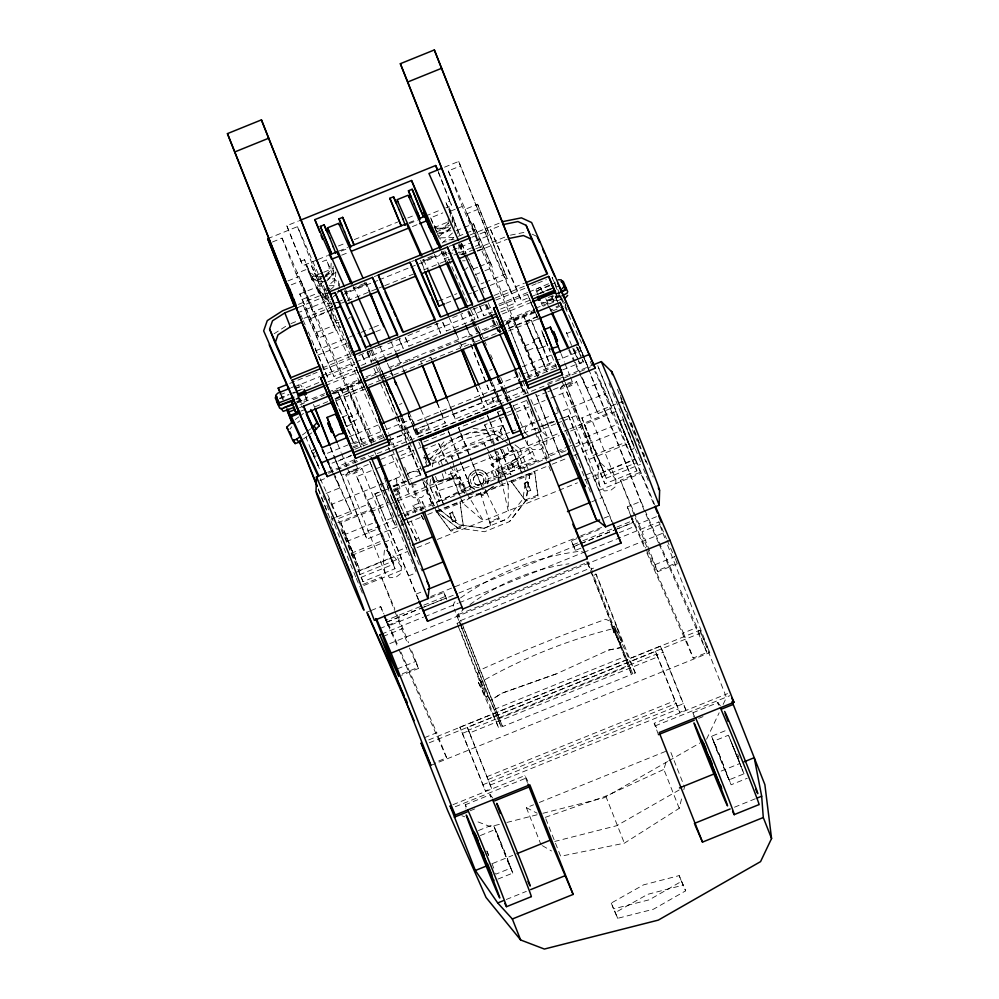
<?xml version="1.0" encoding="UTF-8"?>
<svg xmlns="http://www.w3.org/2000/svg" width="999" height="999" viewBox="0 0 999 999"><rect width="100%" height="100%" fill="white"/><g stroke="black" fill="none" stroke-linecap="round" stroke-linejoin="round"><path stroke-width="0.75" stroke-dasharray="5 3.75" d="M395.979 495.354L399.7 493.843L399.812 487.924L396.103 478.596L387.6 482.042M431.955 478.096L433.628 482.23L437.225 480.744L459.315 477.584L459.115 487.774L466.346 494.955M498.101 482.117L498.314 471.928L491.083 464.747L509.165 451.66L513.024 450.124L511.351 445.991M498.426 474.887L498.501 471.89L497.327 470.791L511.663 463.386L512.887 464.048L513.998 466.845L498.426 474.887L498.401 473.613L512.774 466.183L513.998 466.845M460.327 477.247L459.428 478.546L433.628 482.23L444.105 479.532L460.327 477.247L460.064 487.624L465.184 492.769M498.988 481.98L499.263 471.778L491.945 464.46L513.024 450.124L491.895 465.409L491.083 464.747M491.895 465.409L491.945 464.46M332.08 303.621L328.059 303.746L322.677 298.651L319.73 291.97L320.167 284.528L323.152 281.805M322.677 298.651L323.102 291.196L328.097 286.663M368.431 395.766L325.162 297.64L325.474 292.058L329.97 287.974M331.181 263.162L330.781 270.142L325.162 275.249M339.073 322.565L336.401 322.64L331.006 317.545L330.032 315.322L330.457 307.867L334.453 304.245M333.216 266.209L332.742 274.6L327.123 279.695M331.006 317.545L331.443 310.09L333.441 308.279M333.703 270.379L333.454 274.85L326.261 281.381M384.403 438.611L332.967 321.99L333.404 314.548M335.839 271.853L335.414 279.295L329.245 284.89M338.461 285.989L338.786 280.394M339.323 288.424L339.585 283.953L334.19 278.846L327.497 279.046M426.211 480.357L428.084 484.627L427.659 492.07L421.665 497.514L413.623 497.752L408.241 492.644L408.666 485.202M448.326 218.893L447.977 225.037L443.668 228.958L437.874 229.121L433.441 224.925L439.073 237.7L443.519 241.908L446.416 241.82M450.187 216.408L450.349 213.611L445.966 202.522L449.687 201.011L451.648 205.457L445.816 207.817M452.072 222.253L452.31 218.057L445.966 202.522M452.797 222.228L453.047 217.757L448.676 206.668L455.02 222.203L454.67 228.159M457.792 233.641L457.942 230.844L453.571 219.755L459.915 235.289M458.803 249.051L459.053 244.867M461.526 243.956L461.188 249.912L458.191 252.635M529.195 436.75L525.149 432.929L525.474 427.335L529.97 423.264L536.001 423.089M530.869 399.488L547.177 436.463L546.753 443.918L540.759 449.35L532.717 449.587L527.335 444.493L527.584 440.022M434.115 505.806L426.236 486.326L427.385 478.883M432.48 492.619L429.695 485.901L430.819 478.546M432.367 466.808L433.291 460.926M487.512 483.841L488.224 478.696L486.276 473.876L492.02 471.078L494.318 476.748L488.299 478.683M529.832 473.588L526.073 500.337L509.453 521.628L484.503 531.743L457.654 528.009L436.363 511.376L434.677 507.205L436.463 511.363L457.754 527.984M529.92 473.563L526.173 500.324L509.552 521.615M556.805 368.381L549.487 350.112L549.974 347.764M449.45 513.936L452.597 511.925L456.081 520.616L452.647 521.715L449.45 513.936L452.597 511.925M524.138 483.741L527.285 481.73L530.756 490.422L527.335 491.508L524.138 483.741L527.285 481.73M545.841 818.793L560.651 856.268L624.375 843.181L679.233 808.316L682.042 796.902M683.803 789.772L684.502 786.925L669.792 749.7M679.233 808.316L663.86 769.392L666.832 759.552M453.109 606.218L454.345 602.31L459.303 598.788M307.417 396.915L306.88 398.439L304.633 399.887L297.078 402.934M297.352 402.172L304.133 399.425L306.131 397.315L307.055 401.723L298.664 405.494M549.662 285.801L538.811 290.185L536.825 292.307L536.326 289.011L551.498 282.48M498.663 440.934L497.352 438.149L502.984 425.312L460.989 435.664L426.261 455.869M706.58 739.21L719.155 712.786M723.126 704.445L726.435 697.489L699.924 630.257L426.835 740.684M428.496 459.165L462.375 439.448L500.437 430.07L502.984 425.312L510.789 444.617M430.082 459.565L445.791 439.448M433.191 460.939L448.813 441.046L472.09 431.605L497.152 435.102L502.997 439.66L497.052 435.114M289.91 429.17L291.72 426.848M345.804 474.925C349.712 470.654 356.156 468.181 361.925 468.406L401.273 566.608L401.248 573.139L396.228 577.047L389.847 577.747L385.139 573.139L345.804 474.925C351.561 475.149 358.017 472.677 361.925 468.406M347.265 467.807L349.525 473.426L353.446 470.829L358.204 469.905L355.956 464.298M358.204 469.905L354.283 472.502L349.525 473.426M560.402 388.149C564.31 383.866 570.766 381.393 576.535 381.618L615.871 479.832L615.859 486.363L610.839 490.259L604.457 490.971L599.75 486.351L560.402 388.149C566.171 388.361 572.627 385.889 576.535 381.618M561.875 381.019L564.123 386.638L568.044 384.041L572.814 383.129L570.554 377.51M572.814 383.129L568.881 385.714L564.123 386.638M542.157 332.143L549.487 350.112L550.561 348.951M325.649 276.136L328.883 273.202L329.233 267.058L326.436 259.952L321.016 262.138M330.219 289.897L334.528 285.989L334.877 279.845L326.436 259.952M333.167 296.84L336.163 294.118M337.15 293.207L339.148 291.396M448.738 223.014L443.131 228.109L434.078 228.371M348.439 318.781L350.437 316.97M439.248 236.363L445.242 230.931L451.948 230.732M450.699 227.46L445.092 232.555L437.55 232.779M450.487 228.559L445.354 233.217L437.075 233.466M452.447 233.004L447.315 237.662L439.036 237.912M442.195 243.032L448.176 237.6L454.882 237.4M451.461 239.785L453.608 237.824M465.546 269.305L467.544 267.495M406.381 475.499L410.876 471.416L416.908 471.241L420.954 475.062L400.874 429.558M492.32 486.863L484.228 493.494L494.355 485.776M466.595 492.932L483.416 520.841L462.749 503.196L452.522 477.784L456.106 474.875L454.607 468.843M510.889 462.225L528.471 449.25L532.529 451.461L536.238 460.801L514.772 468.007L512.749 466.895L510.889 462.225L512.912 463.336L514.772 468.007M295.267 419.48L298.801 416.883M299.975 416.021L303.509 413.424M297.602 422.527L299.95 420.804M302.435 434.94L305.956 432.342M307.143 431.481L310.664 428.883M303.584 438.848L307.118 436.251M308.291 435.389L311.825 432.792M460.539 597.902C495.804 572.727 537.837 556.393 580.869 551.136L584.602 553.034M274.076 333.778L288.099 324.762M537.375 294.505L550.749 288.561M512.912 463.336L532.529 451.461M667.557 761.538L604.32 797.714L539.847 814.073M668.905 760.763L699.849 743.056M679.183 789.972L616.67 825.723L554.707 841.458M679.195 875.599L681.48 881.38L649.325 899.774L613.498 908.865L611.226 903.084L643.456 884.902L679.195 875.599L685.651 890.833L653.496 909.215L617.669 918.318L613.498 908.865M430.994 459.702L438.399 461.988L466.296 446.091L497.352 438.149M617.669 918.318L615.384 912.537L647.627 894.355L683.366 885.052M512.887 464.048L498.226 471.615L497.327 470.791M519.705 457.342L516.046 459.128L519.842 468.506L523.726 467.27M436.488 502.547L440.022 500.786L436.238 491.408L432.417 492.632M470.317 485.951L464.647 488.748L462.35 483.066L468.369 481.131L470.317 485.951L474.35 489.16M545.267 817.344L605.794 796.153L663.86 769.392M593.781 575.249L596.266 574.238L635.264 672.951L632.779 673.95L621.853 647.315L608.466 650.112L556.043 674L501.773 693.256L490.359 700.499L501.286 727.135L498.801 728.134L477.884 681.256L480.369 680.257L494.28 709.39L501.286 727.135M512.749 466.895L532.192 458.578L536.238 460.801M316.82 259.99L302.784 265.659L286.8 225.712L298.364 221.041M267.682 238.686L297.452 226.648L333.279 307.892M444.543 167.17L458.716 161.438L488.286 235.764L471.041 242.732M272.402 242.02L282.043 238.124L298.963 276.473L312.987 311.975L330.357 304.945M459.165 252.859L479.208 244.755L462.287 206.393L448.276 170.904L460.676 165.884M300.824 261.214L304.545 259.703L310.889 275.249L316.945 280.981L321.478 280.844M338.436 246.004L344.205 243.669M354.32 239.585L397.639 222.065M407.754 217.969L414.972 215.047M318.157 259.44L327.497 255.657M338.948 251.036L347.615 247.527M408.978 222.715L416.933 219.493M425.599 215.996L441.633 209.515M341.221 251.124L346.628 248.938M409.328 223.576L417.457 220.292M327.322 289.985L324.438 290.072L319.992 285.864L311.551 265.971L315.609 264.335M432.879 223.501L430.631 217.819L442.819 212.887M282.043 238.124L296.066 273.614L307.729 268.906L312.113 279.995L318.569 286.114L324.088 285.951M341.646 255.182L348.863 252.26M412.375 226.586L418.156 224.251M450.636 211.114L455.819 209.016M457.105 208.491L462.287 206.393M287.937 280.931L298.963 276.473M448.276 170.904L465.184 209.253L477.597 204.246L507.155 278.571L487.262 286.613M291.271 284.827L300.924 280.931L371.878 441.795M537 375.774L481.168 249.201L467.145 213.711L479.557 208.691M329.071 298.077L324.55 298.214L318.494 292.482L312.15 276.935L322.452 272.764M323.788 272.228L333.142 268.444M433.903 227.697L447.265 222.302M311.551 265.971L317.183 278.758L323.951 276.024M325.299 275.474L332.068 272.739M430.631 217.819L436.276 230.607L451.161 224.588M321.74 278.296L314.111 281.381L312.15 276.935M323.077 277.759L336.438 272.352M435.876 232.143L449.225 226.748M299.8 293.981L317.158 286.95L334.078 325.312L336.263 330.856L318.906 337.874L299.8 293.981L318.906 337.874M456.093 230.769L462.774 228.072M464.11 227.522L473.464 223.751L492.569 267.645L484.552 270.891M301.985 299.525L319.355 292.495L336.263 330.856M458.291 236.313L464.972 233.616M466.308 233.079L475.649 229.295L492.569 267.645M298.451 304.358L327.322 292.695M470.192 234.915L500.499 222.652M298.152 307.405L328.321 295.204M336.938 291.72L339.81 290.559M374.288 276.623L377.16 275.462M411.625 261.526L414.498 260.364M448.976 246.416L451.848 245.255M471.928 237.225L486.326 231.318L488.286 235.764M551.61 288.424L521.291 300.674L490.621 229.67L503.384 224.513M432.392 255.969L422.614 259.915L423.064 261.026L434.228 256.518L433.778 255.407M297.24 313.012L330.282 299.663M341.77 295.005L371.94 282.817M373.376 282.23L377.684 280.494M379.121 279.907L409.278 267.707M410.714 267.133L446.628 252.61M452.372 250.287L469.605 243.319M333.017 303.871L337.025 302.247M338.361 301.71L342.37 300.087M448.489 257.18L444.48 258.803L441.658 251.673M453.833 255.02L457.842 253.396M290.984 323.589L296.753 321.253M303.971 318.344L332.842 306.668M341.496 303.159L345.829 301.411M347.265 300.836L377.572 288.574M379.021 287.987L383.354 286.238M384.79 285.652L415.097 273.401M423.763 269.905L452.622 258.229M461.276 254.72L474.275 249.475M475.711 248.888L508.903 235.464M300.924 280.931L314.947 316.421L332.317 309.39M477.16 250.824L481.168 249.201M359.965 365.921L333.978 376.423L303.309 305.419L308.828 319.393L333.366 309.465M477.447 251.199L490.434 245.954L515.584 302.984L499.712 309.403M496.141 243.644L507.48 239.061M316.708 332.33L334.078 325.312M473.014 269.131L478.359 266.97M479.695 266.421L490.384 262.1M475.199 274.675L483.216 271.428M315.584 350.799L348.276 337.575M349.7 337L359.652 332.979M361.064 332.405L372.44 327.809M373.863 327.235L380.969 324.363M438.386 301.136L456.868 293.669M471.078 287.912L475.349 286.189M481.031 283.891L483.878 282.742M485.302 282.168L505.194 274.126L507.155 278.571M317.545 355.244L350.237 342.02M375.824 331.68L382.929 328.808M446.041 303.284L451.723 300.986M467.357 294.655L471.628 292.932M473.051 292.357L485.839 287.188M328.459 362.45L351.561 353.109M494.193 295.429L510.064 289.011L515.584 302.984M490.621 229.67L515.771 286.701L524.438 283.204M322.39 367.919L352.659 355.681M495.329 297.977L525.599 285.739M289.735 383.416L311.363 374.675M312.799 374.088L317.133 372.34M322.889 370.005L353.171 357.767M358.928 355.432L376.236 348.439M377.672 347.852L382.005 346.104M387.762 343.781L400.736 338.536M407.942 335.614L419.48 330.956M426.685 328.034L438.224 323.376M452.634 317.545L462.724 313.461M472.814 309.378L484.353 304.72M495.879 300.05L526.161 287.812M531.93 285.477L536.251 283.728M537.687 283.154L546.341 279.658M291.246 387.724L295.304 386.089M293.931 387.038L319.88 376.536M321.328 375.961L354.495 362.55M355.944 361.963L491.508 307.143M498.713 304.22L527.559 292.557M528.995 291.983L540.534 287.312L543.156 292.969M294.73 388.236L301.561 386.014L303.059 386.7M549.438 285.239L536.063 291.184L535.526 292.695L536.401 294.917M550.824 284.678L556.381 282.43M326.348 375.736L354.67 364.285L363.761 386.7L334.016 398.726M499.263 305.806L527.597 294.355L538.174 318.344M279.907 394.88L286.688 392.145M294.83 388.848L298.901 387.2L301.873 387.312M279.383 398.301L289.098 394.368M290.484 393.806L294.655 392.12M296.041 391.558L300.212 389.872M297.964 390.984L319.618 382.23M361.413 365.334L365.734 363.586L361.875 353.796M367.669 352.722L371.441 361.276L403.196 348.426L399.338 338.649M405.132 337.575L408.903 346.129L440.659 333.279L436.8 323.501M442.594 322.415L446.366 330.981L478.121 318.132L474.263 308.354M479.433 305.844L483.828 315.821L492.495 312.325M279.87 398.763L288.012 395.467M293.431 393.281L297.502 391.633M540.122 293.519L559.115 285.839M327.909 381.893L358.179 369.655M500.861 311.95L531.118 299.712M325.412 385.564L358.279 372.265M502.397 313.986L532.667 301.748M296.041 398.838L298.751 397.739M556.293 293.594L559.003 292.495M296.366 399.363L299.151 398.239M548.289 297.49L559.403 292.994M552.847 299.5L551.798 296.84L555.032 295.542L559.115 305.582L555.894 306.88M296.528 401.635L299.25 400.524L302.522 407.58M581.73 343.219L559.515 295.279L545.866 300.799L550.437 310.677M560.327 295.829L544.043 302.41L541.071 302.297M562.362 295.654L544.043 303.059L541.383 303.609L539.885 302.909M324.638 393.594L301.81 402.822L300.237 398.826M328.047 392.22L360.614 379.046L363.761 386.7M366.009 376.86L381.705 370.517L383.354 374.263M480.169 335.714L478.459 331.381L498.439 323.314M500.961 322.29L534.103 308.891M535.526 308.316L558.354 299.076L556.768 295.092M313.162 399.675L324.25 395.192M332.567 391.82L340.884 388.461L363.811 445.979M373.738 441.958L350.811 384.453L361.9 379.957M363.286 379.408L379.92 372.677L381.393 376.011M407.867 361.376L389.847 368.668L392.682 375.836M409.253 360.814L418.956 356.893M430.269 352.322L457.992 341.109L460.826 348.276M467.919 337.088L497.027 325.324M529.607 378.671L506.955 321.303L534.677 310.102M561.638 299.151L543.468 306.119L542.395 305.632L540.621 301.623M361.089 447.102L337.475 390.759L347.39 386.75L371.64 444.493M537.237 375.861L513.623 319.53L523.538 315.509L547.24 371.865M331.768 393.618L361.501 381.593M506.106 323.114L534.428 311.663L536.688 316.77L508.354 328.221M332.005 393.631L361.738 381.593M506.343 323.127L534.665 311.676L536.688 316.77M299.525 407.717L302.222 406.618M333.866 393.931L362.687 382.28M505.369 324.575L535.639 312.337M342.844 392.907L352.772 388.898L350.811 384.453M420.916 361.338L430.844 357.33L431.98 360.189M461.376 344.98L468.456 342.108M301.061 411.026L303.758 409.94M549.462 307.954L550.486 310.165L559.964 306.331M327.747 401.635L314.722 406.905L313.549 404.233M334.977 398.713L366.808 385.839M368.256 385.252L384.178 378.821M385.626 378.234L430.482 360.09M431.93 359.503L469.542 344.293M475.337 341.958L501.386 331.418M508.616 328.496L538.998 316.208M552.41 311.039L563.236 306.656M335.239 399.425L340.197 397.427L351.973 424.1L347.015 426.111L335.239 399.425L341.708 415.809M526.273 322.178L531.243 320.167L543.006 346.853L550.012 364.598L545.054 366.608L526.273 322.178L545.054 366.608M336.188 400.711L366.146 388.599M508.553 331.006L538.511 318.893M540.147 341.421L538.673 337.512L543.643 335.502L544.542 337.612M533.291 339.922L538.249 337.912L550.012 364.598M347.989 417.382L357.904 413.374L347.39 386.75M524.138 346.154L534.065 342.133L547.165 371.853M571.578 345.392L566.383 332.355L568.868 331.356M570.616 331.955L566.895 333.466L566.383 332.355M337.475 390.759L351.198 421.89L361.126 417.882M513.623 319.53L527.347 350.661L537.275 346.641M399.45 404.508L401.923 403.496M538.049 348.863L543.006 346.853M538.673 337.512L542.582 347.252L547.539 345.242L547.302 344.493M489.547 370.379L492.032 369.38M313.811 449.625L311.326 450.636L319.53 468.993L312.612 451.585L313.124 452.684M306.643 438.698L306.131 437.599L311.551 451.036L314.036 450.025M349.325 436.675L379.583 424.438M522.265 366.745L552.534 354.508M311.551 451.036L312.587 453.509L315.06 452.51M313.898 456.843L316.383 455.844M573.114 349.175L574.15 351.598L577.872 350.1L581.63 358.191M322.465 449.088L324.563 454.408L350.249 444.018M351.673 443.444L384.478 430.182M385.914 429.595L411.9 419.093L414.597 425.911M491.933 381.818L493.768 385.976L521.191 374.9M522.614 374.313L553.995 361.626M555.419 361.051L581.106 350.661L582.754 354.42M354.021 443.856L358.978 441.845L347.215 415.172L342.257 417.17L354.021 443.856L347.015 426.111M352.809 446.865L383.966 434.265M527.16 376.361L555.481 364.91M495.242 389.323L413.374 422.427L419.305 437.437M353.209 448.014L382.954 435.989M527.559 377.51L557.292 365.484M354.907 449.225L385.164 436.988M526.336 379.895L558.029 367.083M326.773 459.403L328.983 464.41L351.81 455.182M388.898 440.184L408.866 432.105L411.763 439.423M501.073 403.309L498.189 395.991L416.308 429.095L419.205 436.413M503.421 387.974L505.631 392.982L524.175 385.477M562.687 369.905L585.514 360.676L583.304 355.669M330.469 447.564L336.139 461.9L352.772 455.182M389.036 440.509L404.283 434.34L406.243 438.798L390.996 444.955M414.21 430.332L443.319 418.556L445.279 423.014L416.171 434.777L411.938 424.6M453.246 414.548L482.355 402.772L484.315 407.217L455.207 418.993L447.577 400.212M523.351 391.433L521.391 386.988L492.282 398.763L494.243 403.209L523.351 391.433L515.984 372.789M578.533 361.039L579.782 363.748L583.503 362.237L582.679 359.94M418.044 432.817L429.208 428.296L428.771 427.185L417.607 431.705L418.044 432.817L409.89 414.348M487.512 404.72L498.676 400.212L498.239 399.101L487.075 403.608L487.512 404.72L479.358 386.263M336.139 461.9L338.099 466.346L354.732 459.627M327.772 472.227L368.668 455.694M547.727 383.291L556.181 379.87M557.592 379.295L591.445 365.609M328.521 473.264L590.047 367.507M496.478 405.469L418.906 436.838L415.134 427.285M319.93 480.581L325.711 478.246M340.622 473.002L341.608 475.224L370.716 463.449L395.08 525.124L399.325 523.401M380.644 459.44L397.277 452.709M398.663 452.147L409.752 447.664L421.079 476.348M423.838 441.97L448.788 431.88L450.487 436.188M500.511 410.964L497.739 412.088L508.503 439.335M506.056 408.716L511.6 406.481M512.986 405.919L526.848 400.312M535.801 394.081L536.775 396.303L546.478 392.37M547.864 391.808L552.022 390.134M553.409 389.573L565.884 384.528L564.91 382.305M401.148 455.369L416.895 449.001M418.331 448.426L421.191 447.265M507.08 412.537L524.263 405.582L535.377 430.781M344.68 537.687L362.999 581.655L395.005 568.718L356.705 476.61L373.963 469.63M375.399 469.055L379.707 467.307M381.143 466.72L398.401 459.752M399.837 459.165L414.223 453.359M422.852 449.862L438.661 443.469L448.189 464.148M491.895 443.219L484.64 424.875L506.206 416.158M507.642 415.572L514.835 412.662M516.271 412.088L532.092 405.681M533.528 405.107L545.029 400.449M550.786 398.126L566.595 391.733L577.41 415.06L604.894 483.841L636.9 470.904L605.931 393.431L595.429 370.766M326.124 493.431L339.772 487.912L334.977 475.949M320.217 478.696L332.03 504.183L385.714 482.48M387.15 481.893L403.047 475.474M408.828 473.139L420.379 468.469M431.943 463.786L509.952 432.242M511.388 431.655L515.721 429.907M521.503 427.572L534.502 422.315M535.951 421.728L551.848 415.297M553.284 414.722L557.617 412.962M563.399 410.626L605.931 393.431M454.233 467.332L451.61 456.768L484.24 443.581L489.635 453.022M392.882 486.001L406.243 480.594M407.58 480.057L423.476 473.626M523.176 433.304L537.624 427.46M539.073 426.885L555.107 420.392M418.444 599.999L374.812 493.831L383.441 490.334M393.494 486.276L406.431 481.043M524.263 405.582L533.853 429.52L536.725 428.359M542.469 426.024L553.97 421.378M559.715 419.056L568.668 415.921L612.1 521.441M374.812 493.831L388.087 488.948M393.831 486.625L408.191 480.819M554.295 421.728L533.853 429.52M564.36 417.669L568.668 415.921M356.705 476.61L367.52 499.937L384.702 492.994M393.294 489.51L407.617 483.728M543.044 428.958L555.931 423.751M557.367 423.164L561.663 421.428M563.086 420.854L577.41 415.06M394.143 490.209L399.812 487.924M392.882 491.196L397.852 489.185L396.103 478.596M394.243 491.72L397.227 490.521L408.479 515.621M330.956 519.305L335.239 517.569M336.663 516.995L369.468 503.721L379.021 526.411M589.298 437.362L581.843 417.844L621.79 401.698L639.372 444.031M395.354 494.517L398.339 493.319L397.227 490.521M333.891 473.239L351.536 513.299L337.899 518.818L328.746 499.075M568.743 350.137L598.151 413.574L611.8 408.054L594.805 371.403M337.837 522.702L388.324 502.285M396.978 498.788L456.106 474.875M490.397 454.37L493.481 459.765L562.712 431.768M564.148 431.181L568.481 429.433M569.917 428.858L611.75 411.938L636.9 470.904M342.282 533.141L344.593 532.205L356.156 560.914L340.809 522.802L372.065 510.164L375.661 518.331M586.438 430.032L584.44 424.275L615.696 411.638L634.84 459.153L603.583 471.803L588.024 434.478M370.804 511.825L388.087 504.832M389.523 504.245L452.909 478.621L449.488 470.179M493.481 459.765L498.201 459.303L498.588 460.139L559.09 435.676M570.616 431.019L580.694 426.948L604.894 483.841M619.492 421.041L622.964 419.642L634.527 448.351L631.056 449.75L619.667 421.74L619.492 421.041L631.056 449.75M415.509 512.762L412.699 505.769L422.614 501.748L425.986 510.152M343.569 535.052L375.574 522.115M585.464 437.237L617.469 424.288M418.581 599.687L385.764 520.554L397.252 515.909M398.688 515.322L420.242 506.605L411.863 485.789M546.553 460.576L544.792 456.243L566.346 447.527M567.782 446.953L579.283 442.295M404.495 514.747L566.383 449.275M339.648 470.779L364.011 532.442L393.119 520.679L395.08 525.124M404.433 516.096L432.155 504.895L433.616 508.229M432.442 476.498L442.07 500.874L471.191 489.11L472.652 492.445M472.04 462.15L481.106 485.089L510.214 473.314L511.688 476.66M511.076 446.353L520.142 469.305L549.25 457.53L540.184 434.59M566.108 450.724L559.178 453.521L535.951 394.717M574.425 447.352L588.286 441.745L591.233 448.426L579.657 453.096M420.267 510.726L422.252 509.927M346.366 541.633L378.371 528.696M588.261 443.818L620.267 430.881M364.011 532.442L366.945 539.123L406.019 523.314M407.467 522.739L421.928 516.883M427.722 514.535L550.711 464.81M552.16 464.223L568.081 457.779M573.863 455.444L578.209 453.683M436.451 511.525L460.027 501.985L463.411 526.223L451.011 531.231L436.451 511.525L451.011 531.231M511.138 481.318L534.702 471.79L538.099 496.016L525.686 501.036L511.138 481.318L525.686 501.036M501.461 480.482L508.229 510.814L508.216 484.802L500.811 485.789L468.556 498.826L462.749 503.196L450.886 471.378M436.825 512.562L460.389 503.021M511.5 482.355L535.064 472.827M489.847 522.677L481.131 494.98L486.675 492.732L499.35 518.831L489.847 522.677L490.771 525.574L483.991 528.309L459.016 524.8L439.148 509.278L437.512 505.244M351.049 553.346L383.054 540.397M592.944 455.519L624.949 442.582M351.573 555.456L392.832 538.773M611.95 521.753L586.351 460.527L629.02 443.269L597.777 365.659M452.647 521.715L456.081 520.616M527.335 491.508L530.756 490.422M407.505 520.904L415.721 538.961L418.693 537.762L419.48 539.722M398.077 550.899L406.705 547.415M585.851 474.975L591.595 472.652M450.649 530.194L463.049 525.187L460.027 501.985M525.324 499.999L537.724 494.98L534.702 471.79M349.25 544.855L359.952 570.317L391.208 557.679L389.21 551.935M356.393 572.215L406.955 551.76M417.07 547.664L431.518 541.833M437.3 539.485L577.459 482.817M584.677 479.895L635.252 459.44L597.852 366.021M359.39 574.762L400.636 558.079M594.155 479.82L636.825 462.574L654.707 504.67M360.989 577.385L393.806 564.11L386.351 544.592M592.569 445.866L606.181 478.234L640.409 464.385M483.991 528.309L507.455 518.843M362.874 584.452L381.306 576.997L394.867 609.128M646.828 546.977L620.466 480.282L640.322 472.265L654.482 505.819M363.823 585.476L405.07 568.793M598.588 490.534L641.258 473.289M408.416 575.936L415.609 573.026M591.883 501.748L601.935 497.677M367.02 612.15L369.755 611.051M371.116 610.501L380.669 606.63L383.828 613.711M631.181 516.783L627.285 506.905L640.933 501.386L697.04 627.459L706.88 652.559L693.244 658.066L645.379 549.562M416.158 594.105L423.339 591.196M603.92 518.169L609.677 515.846M430.769 596.528L579.245 536.475M580.694 535.901L602.31 527.147M429.645 598.139L443.831 592.407L447.852 601.96M581.056 548.101L575.374 550.399L572.927 544.83L571.353 540.846L577.022 538.548M578.433 537.974L602.534 528.234M384.815 617.819L385.864 620.479L445.404 596.403L446.628 599.188M572.927 544.83L581.43 541.396M582.854 540.821L615.459 527.634M616.883 527.06L632.467 520.754L634.927 526.311L619.33 532.617M386.738 622.052L419.343 608.866M420.766 608.291L446.278 597.976M571.353 540.846L573.801 546.403L579.47 544.105M580.894 543.531L613.498 530.344M614.922 529.77L633.341 522.327M386.8 622.165L422.864 607.579M424.3 606.992L457.467 593.581M458.916 593.006L616.108 529.433M617.557 528.846L633.416 522.44M379.832 628.571L399.687 620.541L408.541 642.769M620.466 480.282L638.848 523.826L658.691 515.796M385.864 620.479L388.311 626.036L420.916 612.862M381.593 634.078L423.501 617.132M424.637 616.72L458.179 603.109M459.315 602.697L582.442 552.859M583.578 552.447L659.015 521.89L666.47 538.773M383.054 636.475L402.897 628.446M677.609 563.673L657.754 571.703L642.07 531.73L661.912 523.701M458.279 614.61L587.287 562.437L589.872 568.294L460.864 620.466L458.279 614.61L461.113 621.79M389.822 643.593L662.899 533.166L658.716 522.065M485.664 697.04L457.117 623.301L459.59 622.302L488.149 696.041L485.664 697.04L477.884 681.256M591.083 569.13L593.568 568.131M397.452 668.831L415.884 661.375L410.801 648.488M655.057 564.66L674.899 556.63M402.41 673.751L418.007 667.444L418.593 668.418L401.573 675.299M647.976 549.875L657.167 570.729L677.022 562.699L675.162 558.478M611.863 627.085L614.335 626.073L622.115 641.857L619.642 642.869L611.863 627.085L614.16 632.891L612.337 628.858A194.643 69.705 -21.7 0 0 480.844 682.03L477.747 674.05L479.183 670.466C520.654 651.598 562.812 634.602 605.719 619.293L609.24 620.879L621.79 647.414L632.779 673.95M480.519 682.879L483.004 681.867M595.791 573.801L616.97 627.697L614.497 628.696L619.642 642.869M424.5 737.674L436.775 732.704L446.628 757.804L434.353 762.761M494.28 709.39L625.774 656.218M646.191 549.4L683.391 632.979L697.04 627.459M459.927 727.172L660.389 646.103L663.086 652.222L685.863 709.889L679.67 712.399L655.406 651.385L467.357 727.434L469.542 732.979L657.604 656.93L656.38 654.158L468.319 730.207L491.608 788.448L485.402 790.958L459.927 727.172L485.402 790.958M429.283 742.756L700.923 632.916M462.624 733.278L468.818 730.769L491.608 788.448M497.677 719.168L629.17 665.996M655.406 651.385L656.88 654.72L663.086 652.222M463.386 627.534L502.522 726.623L631.543 674.462L590.996 571.166M430.919 765.371L709.777 652.597L666.857 543.244M486.725 776.785L674.775 700.736M487.949 779.57L675.998 703.521M482.704 784.839L683.166 703.783L685.863 709.889M490.134 785.114L678.196 709.065M452.972 804.682L524.837 775.611L529.133 783.516M658.428 734.64L654.208 723.301L727.522 693.656M455.257 806.73L525.699 778.246L524.837 775.611M655.057 725.936L729.807 695.716M470.129 810.788L477.31 807.879M698.676 718.368L702.996 716.62M541.096 844.917L526.398 807.691L533.566 804.794M539.298 802.472L666.932 750.861M478.421 830.556L493.231 824.562L500.886 842.719M717.507 751.86L711.563 736.275L726.373 730.281M480.344 835.539L495.229 829.52L496.178 831.518M715.184 745.903L713.561 741.221L728.446 735.202L740.047 763.186M492.619 863.498L512.737 855.369M721.166 771.078L739.859 763.523M509.165 863.448L510.789 868.119L495.904 874.15L495.666 873.201M726.186 773.201L729.12 779.832L744.005 773.813L731.33 742.382L741.108 766.633L740.084 763.698M497.964 879.07L512.787 873.076L506.83 857.492M723.463 766.633L731.106 784.789L747.277 778.246M506.293 899.487L526.336 891.383M734.465 807.217L755.943 798.526M556.106 673.9L501.773 693.256L490.297 700.586L454.233 609.065M499.375 824.362L490.372 826.648L476.111 821.178M506.868 822.452L538.349 814.46M510.414 235.165L525.437 232.13M298.027 384.99L300.999 385.09L302.173 387.762M608.466 650.112L621.79 647.414M476.56 474.912A5.357 5.357 0 0 1 483.866 480.619A5.357 5.357 0 0 1 475.262 484.09A5.357 5.357 0 0 1 476.56 474.912L476.71 474.887A5.357 5.357 0 0 1 484.016 480.594A5.357 5.357 0 0 1 475.412 484.065A5.357 5.357 0 0 1 476.71 474.887M486.351 473.863L486.276 473.876A10.04 10.04 0 0 0 468.306 481.143M490.709 525.586L489.485 521.765L498.863 517.969L500.636 521.565L507.355 518.856L522.976 498.963L526.473 473.988L516.92 450.636L511.176 446.053M467.232 494.817L485.089 493.369M449.063 239.822L455.094 239.635M452.809 253.172L448.276 253.309L446.266 251.398M459.552 254.158L463.586 254.033M462.5 260.826L465.184 260.751M324.038 276.261L314.985 276.536L308.928 270.791L304.545 259.703M323.501 281.456L316.608 281.668L310.152 275.549L305.769 264.448L307.729 268.906M329.096 285.764L337.138 285.514M331.643 293.494L322.59 293.768L316.533 288.024L318.494 292.482M327.797 296.99L325.112 297.078L319.73 291.97M336.451 302.435L340.472 302.31M338.099 320.342L335.414 320.417L330.032 315.322M341.034 327.01L338.361 327.098L332.967 321.99M413.124 484.815L416.133 484.727M473.151 428.359L498.501 431.893M484.078 528.284L459.115 524.787L439.235 509.265L429.795 485.889M427.272 458.728L423.588 457.417L427.497 467.07M461.838 815.721L464.685 816.807M532.03 234.153L537.137 236.501M526.398 807.691L537.175 813.211M542.407 845.678L551.523 850.973M498.414 431.905L505.606 437.437M514.972 444.842L519.792 448.526M504.07 440.584L507.579 443.331M508.741 444.243L516.92 450.636M412.699 505.769L417.894 510.551L422.852 508.541L422.614 501.748M442.844 251.511L447.152 255.582M542.869 432.392L547.177 436.463M338.024 289.71L340.047 291.621M314.348 273.077L318.793 277.285M325.162 297.64L329.195 301.461M423.776 480.544L428.084 484.627M615.871 479.832L609.353 470.666L599.163 461.875L597.951 475.287L599.75 486.351M401.273 566.608L394.755 557.454L384.553 548.663L383.341 562.062L385.139 573.139M720.429 705.918L717.906 702.622L693.106 712.662L693.581 716.783M492.682 798.026L490.159 794.729L465.347 804.757L465.821 808.89M657.167 570.729L657.754 571.703M450.574 466.346L465.796 491.608M654.208 723.301L657.779 729.882M421.403 515.222L423.526 519.318M421.166 515.434L423.289 519.53M466.296 446.091L460.989 435.664L462.375 439.448M484.94 489.06L487.175 493.593L481.493 495.891L480.332 492.282M638.349 443.993L653.196 477.01M502.609 449.25L505.244 454.807M644.642 458.953L646.116 462.075L639.934 445.454M634.84 459.153L615.696 411.638M581.843 417.844L606.181 478.234M584.44 424.275L591.396 440.522M744.005 773.813L728.446 735.202M711.563 736.275L716.483 747.864M713.561 741.221L714.497 743.231M390.559 495.192L392.033 498.326M406.056 534.94L414.897 555.581L402.572 523.663M391.208 557.679L387.612 549.512M393.806 564.11L384.253 541.433M509.84 866.121L510.789 868.119M512.787 873.076L493.231 824.562M340.809 522.802L359.952 570.317M413.411 552.459L422.14 571.078M484.64 424.875L494.268 445.517M564.398 302.26L565.933 305.569L565.372 304.146M567.207 309.89L552.11 277.322L561.251 300.462M590.234 361.538L592.195 365.771M558.429 304.108L559.115 305.582M576.56 346.765L580.781 355.869M582.255 359.54L583.503 362.237M572.839 348.264L577.06 357.367M574.15 351.598L577.909 359.69M545.779 298.614L549.712 307.093M550.362 308.504L551.673 311.338M569.368 349.488L574.6 360.789M575.262 362.2L598.151 413.574M299.163 398.339L302.447 405.407M322.752 449.213L326.685 457.692M327.335 459.103L333.229 471.828M322.128 449.862L327.36 461.151M328.009 462.549L333.891 475.237M334.553 476.648L351.536 513.299M312.587 453.509L318.007 465.209L317.52 463.911M281.493 395.167L283.454 399.413M341.021 529.557L342.932 533.678M452.522 477.784L452.909 478.621M635.264 672.951L614.335 626.073M411.113 521.091L419.88 540.696M480.844 682.03L482.667 686.063L480.369 680.257M397.402 498.676L406.88 519.517M397.265 498.701L399.163 502.884M399.8 504.283L416.895 541.908M627.285 506.905L630.431 513.986M631.068 515.409L645.566 547.989M384.453 615.134L398.326 646.291M400.849 651.96L436.775 732.704M667.082 540.184L674.537 557.08M555.419 293.219L558.541 300.262M579.07 346.828L588.411 367.994L579.582 346.079M699.924 630.257L709.777 652.597M551.798 296.84L553.796 301.873M658.553 542.981L644.118 510.252L589.822 372.802M659.178 544.405L706.88 652.559M535.939 290.085L538.886 296.753M631.505 518.156L644.755 548.139M530.906 302.46L538.461 319.568M533.541 309.116L534.665 311.676M510.064 289.011L484.915 231.968L490.434 245.954M467.145 213.711L538.736 375.999M506.955 321.303L529.87 378.821M468.968 259.141L469.942 261.363M471.903 265.809L476.298 275.761M476.923 277.185L478.808 281.456M481.943 288.561L483.828 292.832M488.211 302.784L491.983 311.313M496.366 321.278L498.251 325.537M498.876 326.96L500.761 331.231M518.956 372.465L522.09 379.583M522.714 381.006L528.359 393.806M461.738 243.556L466.121 253.496M466.745 254.92L472.39 267.707M461.426 243.419L465.809 253.359M459.752 243.319L464.148 253.296M486.775 304.608L490.546 313.162M493.693 320.292L496.216 325.986M496.84 327.41L498.726 331.693M515.696 370.179L520.104 380.157M520.729 381.581L525.761 392.982M459.752 244.892L463.524 253.421M486.101 304.608L489.86 313.149M492.994 320.254L495.504 325.949M496.128 327.36L498.014 331.631M515.571 371.453L519.343 379.982M519.967 381.406L525.611 394.205M458.691 244.643L463.311 255.107M485.114 304.545L489.522 314.535M492.032 320.217L494.542 325.911M514.647 371.503L524.7 394.293M537.837 436.376L548.339 460.164M473.726 308.154L478.121 318.132M444.867 250.911L451.148 265.122M451.773 266.546L464.947 296.416M465.571 297.839L467.445 302.098M470.591 309.215L474.975 319.168M478.109 326.273L480.619 331.968M481.243 333.379L483.753 339.073M484.378 340.497L487.524 347.602M490.659 354.72L492.532 358.978M500.686 377.472L504.458 386.001M505.082 387.425L510.726 400.224M513.236 405.906L525.149 432.929M478.459 331.381L480.669 336.388M481.218 337.637L482.879 341.396M499.375 378.808L502.872 386.725M443.007 251.773L446.778 260.314M469.418 311.638L473.189 320.179M476.323 327.31L478.846 333.017M479.47 334.44L481.98 340.135M498.963 378.621L502.734 387.175M503.359 388.599L509.015 401.436M468.369 310.814L472.764 320.766M475.899 327.872L478.409 333.566M479.033 334.99L480.919 339.248M498.476 379.071L508.516 401.823M525.449 440.222L527.335 444.493M497.589 378.671L502.534 389.872M503.146 391.271L508.091 402.472M441.371 251.748L445.954 262.138M467.757 311.576L472.152 321.541M474.662 327.247L477.172 332.942M497.277 378.521L501.048 387.063M501.673 388.499L507.967 402.734M472.677 338.149L471.016 334.39L389.148 367.507L390.834 371.765M473.226 339.398L475.437 344.405M497.002 393.319L498.189 395.991M434.328 254.221L439.16 265.272M461.088 314.985L465.034 323.813M467.969 330.607L473.176 342.282M490.521 381.743L495.729 393.419M496.166 394.53L498.676 400.212M490.147 381.68L499.413 402.684M520.142 469.305L521.615 472.639M423.601 259.84L427.547 268.669M449.288 318.082L453.871 328.334M456.368 334.016L462.013 346.803M436.263 323.301L440.659 333.279M681.48 881.38L685.651 890.833M481.106 485.089L483.066 489.535L472.302 462.287M399.425 339.872L403.196 348.426M364.672 281.993L369.255 292.245M390.984 341.658L395.567 351.91M398.501 358.703L402.46 367.532M402.897 368.643L404.145 371.478M421.066 409.84L426.261 421.516M426.698 422.614L429.208 428.296M353.509 286.513L358.529 297.877M380.007 346.478L384.403 356.418M387.337 363.211L393.556 377.51M408.104 414.198L418.606 437.999M442.07 500.874L443.544 504.208M383.916 375.512L386.113 380.519M402.622 417.944L406.106 425.849M345.617 289.473L350.025 299.45M372.028 349.338L376.423 359.315M379.57 366.446L382.08 372.14M382.717 373.564L384.603 377.847M402.197 417.757L405.969 426.311M406.605 427.734L411.625 439.135M401.286 418.606L406.218 429.807M406.843 431.206L410.539 439.597M344.605 290.871L349.188 301.261M370.991 350.699L375.387 360.676M378.534 367.794L383.554 379.195M400.524 417.644L410.577 440.447M369.131 350.936L373.514 360.901M376.024 366.583L381.668 379.383M382.305 380.806L397.352 414.935M397.977 416.358L402.997 427.734M403.621 429.158L408.641 440.534M409.278 441.958L419.305 464.71M419.93 466.133L421.815 470.404M611.226 903.084L615.384 912.537M408.766 445.442L409.752 447.664M367.008 352.772L371.403 362.724M373.913 368.406L376.423 374.101M377.048 375.524L394.605 415.334M395.229 416.758L400.249 428.134M361.963 355.032L365.734 363.586M404.657 467.145L406.506 471.341M407.13 472.752L410.826 481.143M411.451 482.542L423.176 509.14M384.84 424.775L388.611 433.329M389.235 434.752L394.892 447.577M347.365 343.531L311.476 262.15L297.452 226.648M347.977 344.905L349.875 349.213M350.487 350.599L352.385 354.907M389.385 438.811L393.206 447.465M392.27 449.8L406.069 481.081M369.93 399.475L357.992 372.39L360.614 379.046M388.174 447.14L408.241 492.644M308.928 270.791L310.889 275.249M310.152 275.549L312.113 279.995M286.8 225.712L302.784 265.659M460.676 624.75L462.287 628.421L459.815 629.42L498.801 728.134M457.117 623.301L458.728 626.972M296.066 273.614L312.987 311.975M314.947 316.421L371.016 443.081M374.538 451.523L375.786 454.37M308.828 319.393L333.978 376.423M369.73 461.226L370.716 463.449M300.749 314.847L302.635 319.131M303.259 320.554L305.145 324.837M308.291 331.955L328.271 378.733L313.187 344.505M467.357 727.434L468.818 730.769M468.319 730.207L469.542 732.979M305.082 395.304L307.442 400.636M324.563 454.408L326.223 458.154M298.264 395.542L301.998 404.008M321.915 449.163L325.649 457.617M326.273 459.028L331.868 471.728L328.983 464.41M409.415 647.989L418.007 667.444M384.29 616.495L398.139 647.864M398.776 649.288L446.628 757.804M541.683 330.632L546.54 342.295M546.628 343.144L547.539 345.242M623.663 421.128L634.353 447.652M392.557 499.537L399.4 515.846M576.835 347.664L577.872 350.1M397.277 614.835L399.687 620.541M640.534 461.825L616.008 401.148M643.506 469.006L645.891 474.75M646.478 476.186L648.264 480.494M715.247 744.617L729.12 779.832M590.509 492.107L562.425 422.814M413.037 548.463L415.934 555.469M407.517 551.023L417.045 573.988M496.915 832.904L504.158 850.561M509.103 864.734L495.279 830.431M355.706 576.997L342.57 544.792M356.306 578.433L359.877 587.05M360.477 588.486L363.449 595.666M527.11 482.529L530.307 490.309M452.435 512.737L455.631 520.504M632.517 429.707L637.287 441.433M737.612 754.208L739.048 757.741M638.848 523.826L642.07 531.73M718.668 752.859L731.106 784.789M720.179 758.79L724.013 768.194M548.901 466.358L550.661 470.691M420.242 506.605L422.003 510.951M401.523 520.229L409.565 540.009M399.925 517.145L402.048 522.352M405.532 533.641L390.934 496.665M406.918 549.587L390.472 508.903M378.309 524.375L383.079 536.088M384.965 543.468L369.468 503.721M487.012 851.235L488.536 854.982M486.788 851.011L488.698 855.718M629.02 443.269L636.825 462.574M519.705 448.539L528.796 470.779M500.437 430.07L503.933 438.698M507.417 447.34L509.165 451.66M494.343 443.506L491.021 435.314L438.911 456.393L446.653 475.499L498.751 454.42L497.09 450.337M438.661 443.469L446.066 461.75M435.477 476.436L437.225 480.744M426.336 486.313L434.215 505.794M535.302 432.642L544.792 456.243M451.61 456.768L452.747 459.577M456.131 467.982L465.734 491.82M375.149 494.18L385.764 520.554M611.75 411.938L600.024 382.667L586.376 388.186L581.593 376.223M560.988 353.634L564.373 362.05M564.934 363.461L569.992 376.099M566.595 391.733L580.694 426.948M568.331 415.572L586.351 460.527M524.3 482.929L527.784 491.62M449.625 513.124L453.109 521.828M415.721 538.961L416.508 540.921M354.258 460.077L355.394 462.887M367.52 499.937L395.005 568.718M337.699 443.918L341.084 452.347M341.646 453.758L346.703 466.396M332.03 504.183L362.999 581.655M328.359 499.013L330.032 503.196M631.38 426.86L617.332 388.911M577.684 347.39L581.143 356.069M557.017 300.562L555.032 295.542M573.963 348.888L577.784 358.666M550.486 310.165L551.048 311.588M716.533 749.637L720.416 759.14M595.142 449.75L603.583 471.803M395.492 505.132L397.14 509.253M388.199 503.209L380.469 483.578M382.767 535.626L387.624 547.489M380.507 532.205L372.065 510.164M503.933 850.211L507.817 859.714M331.193 516.321L342.008 543.394M528.471 449.25L532.192 458.578M511.663 463.386L512.774 466.183M397.852 489.185L399.7 493.843M386.713 483.941L389.36 490.596M635.252 459.44L640.322 472.265M559.515 295.279L562.375 302.547M588.748 369.305L640.933 501.386M579.52 346.678L583.541 356.893M584.115 358.341L589.26 371.353M540.534 287.312L543.194 294.056M631.743 518.194L634.927 526.311M631.418 518.094L632.467 520.754M562.849 376.561L564.547 380.881M565.122 382.317L591.233 448.426M562.887 376.923L588.286 441.745M527.597 294.355L534.428 311.663M660.389 646.103L683.166 703.783M531.243 320.167L538.249 337.912M515.771 286.701L521.291 300.674M523.538 315.509L534.065 342.133M656.88 654.72L679.67 712.399M477.597 204.246L505.194 274.126M458.716 161.438L486.326 231.318M527.347 350.661L537.862 377.272M473.464 223.751L475.649 229.295M465.184 209.253L479.208 244.755M536.775 396.303L561.138 457.967M438.186 171.391L451.648 205.457M438.474 172.615L449.687 201.011M498.988 329.77L500.124 332.642M530.257 408.916L531.955 413.224M540.447 434.727L550.649 460.551M498.726 329.62L499.862 332.492M515.721 372.652L521.391 386.988M526.598 400.162L528.296 404.47M531.118 411.638L534.527 420.242M537.924 428.846L539.622 433.154M592.732 572.577L588.523 561.938A194.643 173.439 -23.8 0 0 582.529 562.312M621.853 647.315L593.319 574.8M587.287 562.437L631.543 674.462M479.97 306.044L483.828 315.821M573.801 546.403L575.374 550.399M505.631 392.982L508.516 400.299M480.744 337.15L481.88 340.035M436.276 230.607L439.073 237.7M446.441 263.249L442.495 253.259L421.403 261.788L424.8 270.379M493.768 385.976L496.466 392.807M496.865 393.419L500.786 403.733M472.152 337.275L473.863 341.608M471.004 344.405L489.71 391.733M491.97 397.477L494.243 403.209M509.078 440.771L510.776 445.067M511.338 446.503L522.102 473.751M470.754 344.268L489.448 391.596M497.477 411.938L499.175 416.246M499.75 417.669L510.514 444.93M476.386 387.15L479.782 395.754M480.344 397.19L484.315 407.217M489.522 420.404L487.824 416.096L458.703 427.872L460.414 432.167M490.084 421.828L497.452 440.472M500.849 449.088L511.051 474.9M476.123 387L479.52 395.604M480.082 397.04L482.355 402.772M486.988 414.523L489.26 420.254M489.822 421.69L497.19 440.334M500.586 448.938L510.214 473.314M420.579 260.202L424.538 270.23M495.242 451.673L498.588 460.139M443.057 322.59L446.366 330.981M605.794 796.153L624.375 843.181M447.277 398.913L455.207 418.993M460.976 433.603L471.74 460.851M430.581 357.18L431.718 360.052M458.441 427.722L460.152 432.03M460.714 433.466L471.478 460.714M437.35 402.934L440.746 411.538M441.308 412.974L445.279 423.014M451.048 437.624L461.813 464.872M462.387 466.308L473.151 493.556M420.654 361.188L421.79 364.061M437.087 402.784L440.484 411.388M441.046 412.824L443.319 418.556M447.952 430.307L450.224 436.039M450.786 437.475L461.55 464.722M462.125 466.158L471.191 489.11M405.594 337.737L408.903 346.129M370.217 292.445L366.82 283.866L345.741 292.395L349.113 300.949M365.996 282.28L369.955 292.295M392.944 375.974L391.808 373.114L381.88 377.123L397.177 415.846M408.241 414.697L411.638 423.301M412.2 424.737L416.171 434.777M424.213 455.132L425.911 459.428M432.704 476.635L444.031 505.319M408.541 415.996L411.376 423.164M418.843 442.07L420.542 446.378M425.075 457.854L428.484 466.458M391.396 373.189L392.507 376.024M381.705 370.517L383.391 374.775M383.941 376.198L385.065 379.033M397.752 417.282L406.243 438.798M423.351 482.092L433.541 507.904M381.618 376.973L396.915 415.696M397.49 417.132L404.283 434.34M408.928 446.091L422.515 480.507M423.089 481.943L432.155 504.895M344.905 290.796L347.714 297.927M367.582 351.486L371.441 361.276M461.238 625.761L457.03 615.109A194.643 173.439 -23.8 0 1 462.812 610.239M443.831 592.407L445.404 596.403M317.183 278.758L319.992 285.864M317.158 286.95L319.355 292.495M340.884 388.461L363.549 445.829M369.892 461.875L393.119 520.679M351.198 421.89L361.163 447.115M330.619 447.14L335.152 458.641M335.726 460.077L366.945 539.123M338.099 466.346L341.608 475.224M313.474 404.533L314.61 407.405M381.306 576.997L394.48 610.352M395.055 611.8L407.654 643.693M297.652 396.478L299.25 400.524M380.669 606.63L383.454 613.686M384.016 615.097L388.311 626.036M318.294 488.773L330.332 519.255M330.906 520.716L332.63 525.062M281.069 395.317L282.779 399.662M318.206 489.36L327.922 513.948M662.899 533.166L666.283 541.795M683.391 632.979L693.244 658.066M546.066 341.333L549.487 350.112M545.117 339.423L543.643 335.502M541.108 343.344L542.582 347.252M498.201 459.303L508.216 484.802L496.328 451.336M484.24 443.581L485.339 446.391M488.661 454.832L500.811 485.789M461.988 623.339L502.522 726.623M608.99 383.141L610.614 387.3M612.774 392.832L615.471 399.762M578.571 360.477L579.782 363.748M556.48 407.58L559.178 414.51M491.945 863.511L493.806 868.281M347.527 540.109L344.593 532.205M323.089 495.541L324.712 499.7M326.873 505.244L329.57 512.175M525.699 778.246L527.385 782.604M415.884 661.375L418.593 668.418M616.97 627.697L622.115 641.857M537.724 494.98L538.099 496.016M463.049 525.187L463.411 526.223M384.353 477.572L386.888 484.915M387.387 486.388L390.434 495.192M438.399 461.988L439.348 464.91M442.207 473.688L444.105 479.532M480.307 492.432L481.131 494.98M621.79 401.698L622.165 403.159M495.229 829.52L495.467 830.456M494.355 448.651L501.123 478.971M459.315 477.584L459.428 478.546M469.992 604.632A194.643 173.439 -23.8 0 1 568.993 563.786M474.637 489.11A10.04 10.04 0 0 1 469.318 475.961A10.04 10.04 0 0 1 482.48 470.641A10.04 10.04 0 0 1 487.799 483.791M479.095 487.637A7.767 7.755 0 0 1 470.591 478.196A7.767 7.755 0 0 1 482.38 473.426A7.767 7.755 0 0 1 482.829 486.138M694.492 717.22A55.132 0.874 68 0 1 694.705 715.933M718.543 705.107A55.132 0.874 68 0 1 719.505 705.906M490.796 797.202A55.132 0.874 68 0 1 491.758 798.001M465.984 807.229A55.132 0.874 68 0 1 466.945 808.041M644.605 455.719A64.236 1.024 68 0 1 643.431 452.847M639.372 442.957A64.236 1.024 68 0 1 634.028 429.782M632.866 426.91A64.236 1.024 68 0 1 631.131 422.602M628.246 415.397A64.236 1.024 68 0 1 626.573 411.176M623.925 404.495A64.236 1.024 68 0 1 622.689 401.386M622.09 399.837A64.236 1.024 68 0 1 620.329 395.354M516.982 458.691L491.083 471.516L493.331 477.06L520.829 468.206L516.982 458.691M465.459 488.324L439.223 501.198L435.377 491.695L463.211 482.779L465.459 488.324M364.31 283.491L353.147 288.012L353.596 289.123L364.76 284.603L364.31 283.491M343.594 418.881L342.682 416.77L346.578 426.511L343.594 418.881"/><path stroke-width="1.5" d="M316.021 491.371L316.496 476.798L326.361 472.802M568.244 452.809L596.116 519.143L605.569 526.835L659.153 505.169L659.627 490.584M317.095 479.12L316.496 476.798L348.826 553.733L374.338 620.342L427.922 598.676L429.395 586.563L407.405 529.145L379.533 462.812M274.563 341.658L269.593 329.083L272.502 320.804L284.84 312.887L297.602 307.717M275.811 396.428L275.274 397.939L278.309 404.832L279.82 405.519L293.594 400.487M276.948 396.466L276.561 397.552L279.508 404.22L280.582 404.707L294.68 399.388M277.123 399.75L276.586 401.261L279.633 408.154L281.131 408.853L292.595 404.745L291.546 402.085L293.694 401.211M303.933 391.77L301.948 393.881L297.877 395.529M304.433 395.067L303.634 391.321M564.185 286.526L562.2 288.636M566.358 288.349L565.821 289.86L560.789 292.432M567.694 295.392L565.709 297.515M732.055 701.51L764.872 784.652L771.565 838.498L760.564 861.625L658.304 920.116L544.368 949.05L520.641 939.972L486.014 897.427L447.564 810.264L421.054 743.019L430.919 765.371L379.845 634.827L398.738 676.448L375.624 618.581M302.41 439.71L298.888 442.307L295.142 443.581L292.807 440.534L286.676 427.285L292.919 421.216M311.85 428.022L316.908 422.814L310.776 409.565M314.173 431.056L319.243 425.849L311.551 410.577M292.807 440.534L296.553 439.26L300.075 436.663M301.698 322.265L290.359 326.86L278.022 334.777L275.112 343.057L285.814 367.307M551.56 348.439L558.179 346.603L560.427 352.222M323.514 376.885L320.679 378.034L351.798 448.588L227.435 133.629L261.426 119.88L388.486 441.533L354.495 455.282L353.421 452.834M496.441 306.955L493.606 308.104L524.725 378.658L400.349 63.699L434.34 49.95L561.413 371.616L527.422 385.352L526.348 382.904L528.533 388.461L562.524 374.712L560.327 369.168L561.413 371.616M354.495 455.282L234.79 151.935L268.781 138.187M527.422 385.352L407.717 82.005L441.708 68.257M299.812 220.454L435.664 165.522L437.624 169.967M319.867 232.405L314.822 219.63L411.576 180.507L441.121 247.49M441.708 168.319L428.946 173.476L458.491 240.472M320.367 226.386L331.606 253.634L320.367 226.386L324.088 224.887L327.035 231.556M341.221 224.575L338.973 218.868L342.694 217.357L353.933 244.605L342.694 217.357M389.835 198.302L401.074 225.549L389.835 198.302L393.556 196.791L396.503 203.459M410.689 196.478L408.441 190.772L412.162 189.273L423.401 216.521L420.055 209.228M329.433 232.742L327.522 227.834L338.686 223.314L362.987 278.047M328.833 255.12L336.8 251.898M349.787 246.653L405.382 224.176M418.381 218.918L425.599 215.996M338.761 256.356L331.543 259.265L330.07 255.931M351.748 251.099L409.49 227.747M419.592 223.664L426.81 220.742L431.193 231.83L435.502 235.914M295.567 305.532L282.58 310.789L267.282 320.617L263.661 330.881L327.297 476.598L595.242 368.244L531.618 222.527L521.416 217.844L503.384 221.491M328.758 292.108L468.743 235.502M330.731 294.318L335.065 292.57L360.214 349.6L352.997 352.522M340.771 290.259L372.527 277.422L397.677 334.453L365.921 347.302L340.771 290.259L345.741 302.847M378.234 275.112L409.99 262.275L435.139 319.305L403.384 332.155L378.234 275.112L383.753 289.086L415.509 276.248L435.002 320.454M415.696 259.965L447.452 247.128L472.602 304.158L440.846 316.995L415.696 259.965L420.666 272.54M474.562 252.372L458.678 258.791L453.159 244.817L470.479 237.812M334.815 308.878L340.584 306.543L360.077 350.749M397.54 335.602L378.047 291.396L346.291 304.245L350.686 314.223M472.465 305.294L452.972 261.101L421.216 273.938L430.644 295.329M364.448 336.276L374.4 332.255M425.099 271.653L438.936 306.156L444.617 303.858M454.57 299.837L461.675 296.965M319.867 365.921L290.996 377.597L269.593 329.083M492.744 296.016L478.309 301.848L453.159 244.817M525.874 282.617L547.527 273.863L526.136 225.337L517.907 221.566L503.384 224.513M323.589 383.641L297.652 394.13L292.12 380.157L320.954 368.494M354.096 355.095L493.893 298.564M527.047 285.152L548.663 276.411L555.719 292.42L532.667 301.748M279.92 392.42L278.209 388.087L286.85 384.59M289.885 388.274L277.672 393.219L275.687 395.329L278.634 401.998L279.708 402.497L293.806 397.177M359.615 369.068L496.528 313.698M532.567 299.138L554.183 290.397L555.419 293.219M555.419 291.383L541.858 296.865L538.886 296.753M323.688 386.251L299.188 396.166L292.12 380.157M359.715 371.69L496.628 316.321M560.364 291.958L564.685 289.822L565.072 288.736L561.251 279.857L558.279 279.745M283.791 407.654L291.933 404.358M291.546 402.085L292.445 404.12L295.667 402.822L298.863 410.826L295.629 412.125L294.955 410.664M562.362 295.654L567.145 293.194L567.669 291.671L563.324 281.456L561.813 280.769M294.605 407.142L283.204 411.363L280.956 408.204M300.274 412.999L290.796 416.833L288.699 412.1L295.467 409.365M305.706 411.501L303.596 406.168L329.545 395.679M364.136 381.693L502.485 325.749M537.075 311.75L560.139 302.435L578.471 344.006L553.97 353.921M288.699 412.1L290.234 415.409L299.7 411.576M306.231 412.824L331.905 402.447M367.57 388.024L505.706 332.168M539.935 318.319L562.762 309.091L560.139 302.435M329.046 422.714L327.085 417.42L335.764 413.911L343.569 433.391L338.936 434.215L334.89 436.9L337.138 442.52M544.168 329.633L550.374 327.123L555.232 338.773M346.441 437.849L321.94 447.752L303.596 406.168M381.031 423.851L519.38 367.907M321.778 462.624L353.471 449.8M386.601 436.401L526.336 379.895M559.465 366.496L589.722 354.27M353.534 452.522L387.525 438.773M526.461 382.592L560.451 368.843M354.483 455.831L355.607 458.379L389.598 444.642L387.412 439.098L388.486 441.533M592.857 365.035L601.311 361.613L611.763 371.79M373.389 458.966L377.722 457.217M419.617 440.272L501.985 406.968M543.881 390.022L548.214 388.261M420.379 440.172L502.247 407.068L501.273 404.845M422.627 446.69L505.656 413.111M422.889 467.594L430.332 464.585L420.317 439.235M501.261 406.88L512.999 433.479L520.442 430.469L509.652 403.171M424.925 473.039L521.728 433.891M544.38 388.811L569.792 453.146L403.571 520.367L378.159 456.031M412.45 545.092L432.567 536.962L457.929 596.927L423.439 610.876L419.193 601.086M558.553 486.014L578.658 477.884M422.789 570.117L442.907 561.987M567.457 511.625L590.446 502.322M427.647 589.447L450.636 580.157M575.187 529.795L599.612 519.917M419.043 601.423L427.547 621.278L462.038 607.33L462.762 609.028L587.312 558.653L586.588 556.967L621.066 543.019L616.957 532.629L582.479 546.565L575.799 531.193M379.845 634.827L382.742 633.666M376.461 618.868L391.121 653.121L669.992 540.347L733.965 702.285L659.215 732.517L702.497 842.107L763.286 817.519L761.675 796.215L754.233 757.704L744.168 761.775M455.094 815.059L529.845 784.827L573.139 894.417L512.35 918.993L497.702 902.959L475.362 870.479L450.087 805.843L455.094 815.059L391.121 653.121M454.32 817.182L467.257 811.95M494.567 800.911L529.07 786.962L527.947 784.053M658.428 734.64L694.367 720.117M721.678 709.065L733.179 704.42M475.362 870.479L486.863 865.833M517.057 853.621L550.112 840.246L573.139 894.417M679.482 787.936L715.421 773.401M497.702 902.959L503.421 900.648M530.631 889.634L564.997 875.736M694.367 823.426L730.169 808.953M757.379 797.951L761.675 796.215M506.431 906.73L531.243 896.69A55.132 0.874 68 0 0 517.082 859.252A55.132 0.874 68 0 0 492.644 800.012M734.19 814.622L759.003 804.595A55.132 0.874 68 0 0 744.842 767.157A55.132 0.874 68 0 0 720.404 707.916M508.903 238.486L523.439 235.539L531.655 239.31L546.753 273.564M561.051 281.581L562.125 282.068M538.573 299.588L540.072 300.274M432.005 228.996L429.982 227.085L411.576 180.507M433.541 231.468L429.233 227.385L424.85 216.296L426.81 220.742M316.908 422.814L319.243 425.849M314.198 426.286L316.533 429.333M296.553 439.26L298.888 442.307M286.676 427.285L288.224 429.32M410.489 195.654L414.098 203.908M408.628 196.403L409.091 197.09M419.268 217.407L419.68 218.019L417.532 212.425M419.705 218.519L420.154 219.206L413.961 203.509M397.465 200.924L397.914 201.598M395.604 201.673L399.213 209.927M404.82 224.538L405.269 225.225L402.647 218.444M341.021 223.739L344.63 231.993M339.161 224.5L339.623 225.175M350.237 246.616L350.686 247.29L344.493 231.606M327.522 227.834L352.26 283.666M327.997 229.008L328.459 229.695M326.136 229.77L329.745 238.012M335.352 252.635L335.801 253.309L333.179 246.541M731.817 698.338L733.965 702.285M601.311 361.613L633.641 438.561L659.153 505.169M548.888 385.764L580.057 460.227L605.569 526.835L604.395 524.35M546.253 395.392L548.676 400.524M371.253 457.604L402.422 532.067L427.922 598.676M426.973 581.43L429.395 586.563M552.322 312.749L568.706 348.077M551.748 313.486L568.081 348.726M322.09 447.802L306.368 413.886L315.696 435.052M278.209 388.087L280.831 393.743M288.049 409.315L289.36 412.15M290.684 414.985L318.906 475.874M286.913 408.866L318.294 476.535M289.61 431.655L291.458 435.626M293.306 439.597L295.142 443.581M367.657 613.573L404.22 695.729M405.482 698.563L407.38 702.809M537.137 236.501L539.635 242.158M542.757 249.25L544.63 253.496M545.879 256.331L554.632 276.161M557.754 283.241L566.495 303.084M567.744 305.906L581.493 337.075M582.742 339.91L595.242 368.244M551.798 284.977L553.059 287.837M562.275 308.728L578.446 345.417M538.586 296.303L539.76 298.976M537.35 296.828L538.673 300.162M551.86 349.388L558.716 364.91L434.34 49.95M556.693 360.901L558.578 365.184M562.524 374.712L559.203 366.608M569.792 453.146L556.443 419.855M499.55 322.852L501.685 327.972M528.533 388.461L496.928 316.208L497.977 318.868M501.56 327.959L499.3 322.515M464.772 254.72L484.89 300.337M491.183 314.585L493.069 318.868M499.987 334.54L515.696 370.179M459.303 260.215L463.711 270.205M464.972 273.052L472.515 290.16M473.776 293.007L475.661 297.29M482.879 341.396L498.763 377.422M447.415 261.75L467.532 307.355M473.813 321.616L475.699 325.886M483.241 342.994L498.326 377.197M514.885 417.869L516.121 420.666M519.205 427.672L520.442 430.469M440.109 248.901L433.204 233.229L437.574 244.318M446.391 263.137L465.871 307.305M472.777 322.964L474.038 325.811M516.758 422.677L518.019 425.524M519.268 428.384L523.663 438.349L509.652 402.859M408.441 190.772L411.388 197.44M475.437 344.405L491.321 380.432M433.079 251.373L408.154 195.23L396.99 199.738L421.915 255.894M439.348 265.584L459.203 310.726M465.659 325.237L467.532 329.495M473.801 343.706L490.084 380.631M489.535 380.282L475.012 344.493M427.997 269.78L448.226 315.547M454.495 329.757L456.181 333.703M463.074 349.325L478.921 385.152M406.68 223.788L420.779 255.744M431.905 298.177L440.084 316.72M385.015 291.945L388.786 300.499M390.047 303.346L392.557 309.053M393.818 311.9L395.704 316.183M396.953 319.031L402.622 331.868M338.973 218.868L341.92 225.537M369.88 293.669L389.735 338.811M396.004 353.022L398.064 357.592M404.145 371.478L420.616 408.728M358.529 297.877L378.758 343.644M384.84 357.53L386.276 360.689M393.556 377.51L409.453 413.549M337.212 251.873L351.311 283.841M337.65 252.984L351.136 283.566M422.927 447.789L430.332 464.585M386.113 380.519L402.01 416.558M314.822 219.63L344.368 286.626M351.286 302.297L370.766 346.491M377.06 360.739L378.946 365.01M385.851 380.694L401.573 416.333M423.139 468.931L426.91 477.472L412.312 440.834M351.948 317.07L360.751 337.038M362.013 339.885L365.784 348.439M349.001 343.531L352.772 352.085M359.69 367.757L360.951 370.617M368.494 387.712L384.203 423.351M378.946 419.318L385.789 434.84L261.426 119.88M379.995 422.277L389.598 444.642M376.411 455.794L389.585 485.651M324.001 386.126L355.607 458.379M326.623 392.782L327.759 395.342M304.283 389.46L306.106 393.594M304.37 390.035L306.206 394.168M287.075 370.167L290.859 378.733M316.933 437.874L318.806 442.107M269.193 344.855L327.297 476.598M414.148 720.629L366.795 612.325M694.942 824.762L702.497 842.107M612.712 522.839L616.957 532.629M552.322 331.993L553.234 334.103M556.356 342.395L558.179 346.603L554.745 337.824M341.758 429.183L343.569 433.391M327.085 417.42L334.89 436.9L333.067 432.692M329.945 424.4L329.033 422.29L329.27 423.039M655.319 506.106L669.992 540.347M613.174 524.587L621.066 543.019M703.321 742.607L705.818 748.426M720.491 786.088L702.135 740.084M549.275 401.81L583.441 485.064L596.116 519.143M580.506 476.386L585.089 486.763L584.715 485.289M475.561 834.702L478.059 840.534M492.744 878.183L474.388 832.192M349.8 571.091L352.385 577.135M572.802 524.2L574.587 528.396M655.082 507.242L657.492 512.949M576.248 466.108L579.982 475.099M345.554 560.901L349.288 569.892M658.691 515.796L661.375 522.39M709.24 756.68L711.975 763.398M575.724 464.81L563.299 433.678M422.589 512.387L432.567 536.962M482.579 851.473L484.215 855.506M345.017 559.615L335.714 536.513M400.349 63.699L407.717 82.005M399.076 209.528L402.897 219.006M329.608 237.625L333.429 247.103M227.435 133.629L234.79 151.935M487.4 863.423L488.961 867.344M292.445 404.12L295.629 412.125M290.234 415.409L290.796 416.833M763.286 817.519L771.565 838.498M548.663 276.411L554.183 290.397M526.136 225.337L531.655 239.31M540.134 319.081L544.68 330.582M493.606 308.104L498.164 319.63M527.01 395.829L541.033 431.331L409.54 484.503L395.517 449.001M435.664 165.522L437.35 169.78M548.951 461.575L587.312 558.653M447.452 247.128L452.972 261.101M501.648 404.745L512.999 433.479M435.614 239.872L423.638 211.551L428.022 222.64M412.162 189.273L419.493 207.804M461.65 349.85L475.811 385.714M461.388 349.712L475.549 385.564M425.362 271.803L438.936 306.156M393.556 196.791L395.804 202.497M409.99 262.275L415.509 276.248M432.542 361.626L446.703 397.477M432.28 361.488L447.015 398.776M422.614 365.646L436.788 401.498M422.352 365.497L437.087 402.784M372.527 277.422L378.047 291.396M370.779 293.881L383.791 326.798M370.517 293.731L381.818 322.352M395.204 381.718L396.341 384.578M394.942 381.568L396.079 384.44M324.088 224.887L326.336 230.594M385.626 380.457L387.874 386.126M388.998 388.973L390.671 393.231M320.991 235.252L322.665 239.51M424.413 511.938L462.762 609.028M335.065 292.57L340.584 306.543M529.07 786.962L550.112 840.246M423.439 610.876L427.547 621.278M289.648 288.798L292.457 295.929M293.594 298.776L296.403 305.906M287.687 284.353L289.935 290.047M291.633 294.33L294.443 301.461M304.583 327.135L307.405 334.265M308.529 337.113L311.351 344.243M294.43 305.881L267.682 238.686L294.156 305.719M320.679 378.034L324.101 386.675M326.373 392.445L327.51 395.329M284.84 312.887L290.359 326.86M315.284 408.341L330.045 445.704M315.172 408.841L329.345 444.692M512.35 918.993L520.641 939.972M287.325 410.402L292.495 423.464M299.375 440.884L317.145 485.876M286.775 409.777L291.92 422.802M299.35 441.608L317.07 486.463M552.335 332.417L550.374 327.123M340.147 424.612L341.621 428.521M337.225 417.944L335.764 413.911M331.456 428.121L332.942 432.03M330.219 428.621L331.693 432.53L327.797 422.789L329.27 426.71M489.448 868.593L491.883 874.824M332.592 528.521L335.189 535.177M348.064 240.522L350.212 246.116M720.504 785.077L721.678 788.598M555.993 340.984L556.231 341.733M493.631 879.52L493.931 880.693M695.591 717.944A55.132 0.874 68 0 1 722.864 784.302A55.132 0.874 68 0 1 732.592 811.35M724.625 711.425A44.431 0.699 68 0 1 746.328 763.423A44.431 0.699 68 0 1 755.731 789.335M728.096 721.365A44.431 0.699 68 0 1 725.149 713.411M467.844 810.039A55.132 0.874 68 0 1 495.104 876.398A55.132 0.874 68 0 1 504.845 903.446M500.349 813.461A44.431 0.699 68 0 1 501.486 813.81A44.431 0.699 68 0 1 523.401 867.706A44.431 0.699 68 0 1 527.971 881.43M612.499 374.675A64.236 1.024 68 0 1 636.638 430.806A64.236 1.024 68 0 1 658.304 487.937M554.47 333.591L553.558 331.493L557.467 341.233L554.47 333.591M700.948 741.645A44.431 0.699 68 0 0 727.472 805.831A44.431 0.699 68 0 0 704.332 746.765A44.431 0.699 68 0 0 700.948 741.645M473.189 833.74A44.431 0.699 68 0 0 499.712 897.926A44.431 0.699 68 0 0 476.573 838.86A44.431 0.699 68 0 0 473.189 833.74M325.549 517.37A64.236 1.024 68 0 0 363.886 610.177A64.236 1.024 68 0 0 330.432 524.775A64.236 1.024 68 0 0 325.549 517.37"/></g></svg>
